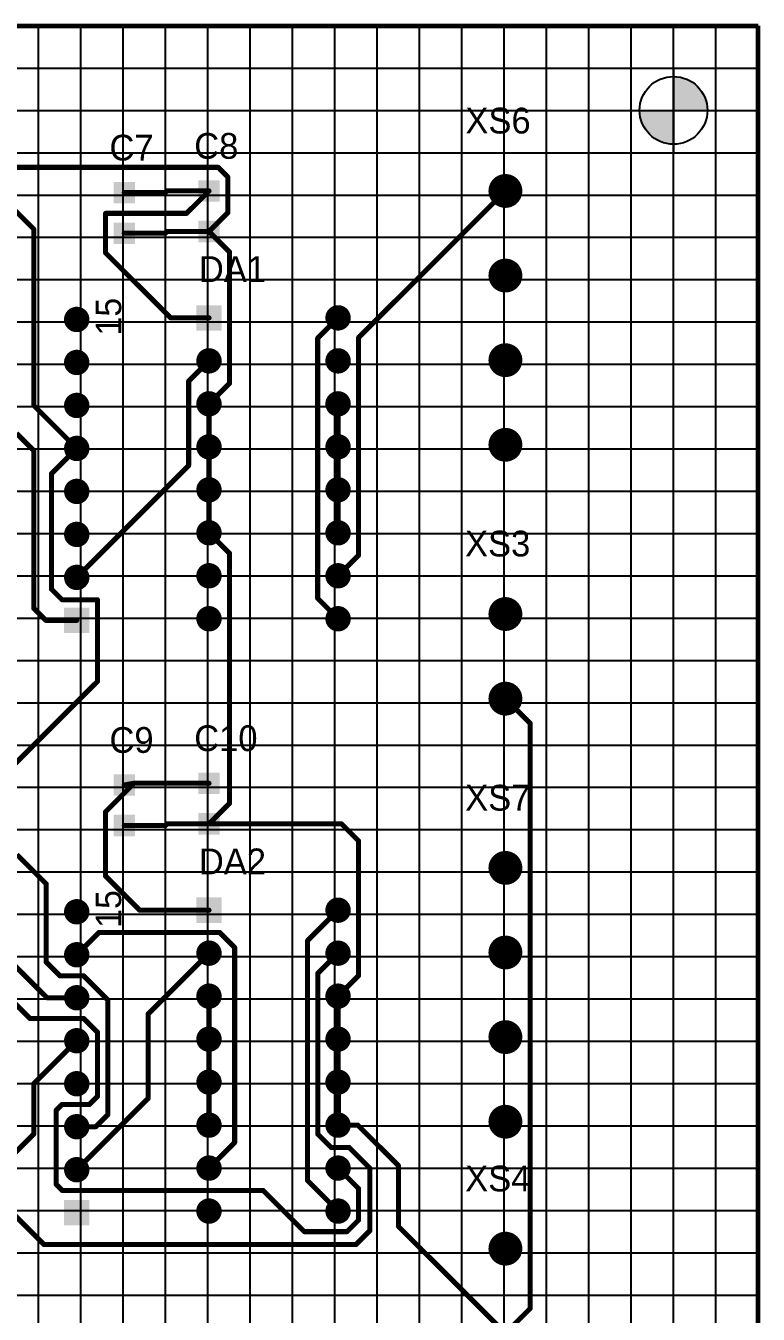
# Model space of a CAD drawing. Header units: millimetres. Extents: x -576 to 507, y -350 to 602.
# Drawn here: x 220.5 to 263.7, y 264.3 to 340.4 of the extents above; entities that cross this region are included whole.
import ezdxf

# ---------------------------------------------------------------- set-up
doc = ezdxf.new("R2010")
doc.units = ezdxf.units.MM

msp = doc.modelspace()

# ---------------------------------------------------------------- hatches: boundary and pattern name
h = msp.add_hatch(color=256)
h.dxf.hatch_style = 1
h.paths.add_polyline_path([(258.744, 337.419), (258.744, 335.419), (260.744, 335.419, 0.414214)])
h.paths.add_polyline_path([(258.744, 335.419), (256.744, 335.419, 0.414214), (258.744, 333.419)])
h.paths.add_polyline_path([(148.744, 337.419), (148.744, 335.419), (150.744, 335.419, 0.414214)])
h.paths.add_polyline_path([(148.744, 335.419), (146.744, 335.419, 0.414214), (148.744, 333.419)])
h.paths.add_polyline_path([(148.744, 227.419), (148.744, 225.419), (150.744, 225.419, 0.414214)])
h.paths.add_polyline_path([(148.744, 225.419), (146.744, 225.419, 0.414214), (148.744, 223.419)])
h.paths.add_polyline_path([(258.744, 227.419), (258.744, 225.419), (260.744, 225.419, 0.414214)])
h.paths.add_polyline_path([(258.744, 225.419), (256.744, 225.419, 0.414214), (258.744, 223.419)])

# ---------------------------------------------------------------- linework, layer by layer
at = {"lineweight": 60}
for p in [(143.744, 340.419), (263.744, 220.419)]:
    msp.add_line(p, (263.744, 340.419), dxfattribs=at)
for p, q in [((221.244, 220.419), (221.244, 340.419)), ((221.244, 220.419), (221.244, 340.419)), ((221.244, 220.419), (221.244, 340.419)), ((221.244, 220.419), (221.244, 340.419)), ((223.744, 220.419), (223.744, 340.419)), ((226.244, 220.419), (226.244, 340.419)), ((226.244, 220.419), (226.244, 340.419)), ((226.244, 220.419), (226.244, 340.419)), ((226.244, 220.419), (226.244, 340.419)), ((228.744, 220.419), (228.744, 340.419)), ((228.744, 220.419), (228.744, 340.419)), ((231.244, 220.419), (231.244, 340.419)), ((231.244, 220.419), (231.244, 340.419)), ((231.244, 220.419), (231.244, 340.419)), ((231.244, 220.419), (231.244, 340.419)), ((231.244, 220.419), (231.244, 340.419)), ((231.244, 220.419), (231.244, 340.419)), ((231.244, 220.419), (231.244, 340.419)), ((231.244, 220.419), (231.244, 340.419)), ((233.744, 220.419), (233.744, 340.419)), ((236.244, 220.419), (236.244, 340.419)), ((236.244, 220.419), (236.244, 340.419)), ((236.244, 220.419), (236.244, 340.419)), ((236.244, 220.419), (236.244, 340.419)), ((238.744, 220.419), (238.744, 340.419)), ((241.244, 220.419), (241.244, 340.419)), ((241.244, 220.419), (241.244, 340.419)), ((241.244, 220.419), (241.244, 340.419)), ((241.244, 220.419), (241.244, 340.419)), ((243.744, 220.419), (243.744, 340.419)), ((246.244, 220.419), (246.244, 340.419)), ((246.244, 220.419), (246.244, 340.419)), ((246.244, 220.419), (246.244, 340.419)), ((246.244, 220.419), (246.244, 340.419)), ((248.744, 220.419), (248.744, 340.419)), ((251.244, 220.419), (251.244, 340.419)), ((251.244, 220.419), (251.244, 340.419)), ((251.244, 220.419), (251.244, 340.419)), ((251.244, 220.419), (251.244, 340.419)), ((253.744, 220.419), (253.744, 340.419)), ((253.744, 220.419), (253.744, 340.419)), ((256.244, 220.419), (256.244, 340.419)), ((256.244, 220.419), (256.244, 340.419)), ((256.244, 220.419), (256.244, 340.419)), ((256.244, 220.419), (256.244, 340.419)), ((256.244, 220.419), (256.244, 340.419)), ((256.244, 220.419), (256.244, 340.419)), ((256.244, 220.419), (256.244, 340.419)), ((256.244, 220.419), (256.244, 340.419)), ((258.744, 220.419), (258.744, 340.419)), ((261.244, 220.419), (261.244, 340.419)), ((261.244, 220.419), (261.244, 340.419)), ((261.244, 220.419), (261.244, 340.419)), ((261.244, 220.419), (261.244, 340.419)), ((143.744, 337.919), (263.744, 337.919)), ((258.744, 337.919), (258.744, 332.919)), ((258.744, 337.919), (258.744, 332.919)), ((143.744, 335.419), (263.744, 335.419)), ((148.744, 335.419), (263.744, 335.419)), ((256.244, 335.419), (261.244, 335.419)), ((256.244, 335.419), (261.244, 335.419)), ((143.744, 332.919), (263.744, 332.919)), ((143.744, 330.419), (263.744, 330.419)), ((143.744, 327.919), (263.744, 327.919)), ((143.744, 325.419), (263.744, 325.419)), ((143.744, 322.919), (263.744, 322.919)), ((143.744, 320.419), (263.744, 320.419)), ((148.744, 320.419), (263.744, 320.419)), ((143.744, 317.919), (263.744, 317.919)), ((143.744, 315.419), (263.744, 315.419)), ((143.744, 312.919), (263.744, 312.919)), ((143.744, 310.419), (263.744, 310.419)), ((143.744, 307.919), (263.744, 307.919)), ((143.744, 305.419), (263.744, 305.419)), ((148.744, 305.419), (263.744, 305.419)), ((143.744, 302.919), (263.744, 302.919)), ((143.744, 300.419), (263.744, 300.419)), ((143.744, 297.919), (263.744, 297.919)), ((143.744, 295.419), (263.744, 295.419)), ((143.744, 292.919), (263.744, 292.919)), ((143.744, 290.419), (263.744, 290.419)), ((148.744, 290.419), (263.744, 290.419)), ((143.744, 287.919), (263.744, 287.919)), ((143.744, 285.419), (263.744, 285.419)), ((143.744, 282.919), (263.744, 282.919)), ((143.744, 280.419), (263.744, 280.419)), ((143.744, 277.919), (263.744, 277.919)), ((143.744, 275.419), (263.744, 275.419)), ((148.744, 275.419), (263.744, 275.419)), ((143.744, 272.919), (263.744, 272.919)), ((143.744, 270.419), (263.744, 270.419)), ((143.744, 267.919), (263.744, 267.919)), ((143.744, 265.419), (263.744, 265.419))]:
    msp.add_line(p, q)
at = {"const_width": 0.3}
for points in [[(217.714, 332.054), (231.857, 332.054)], [(231.857, 332.054), (232.428, 331.482)], [(232.428, 329.368), (232.428, 331.482)], [(218.719, 330.659), (220.973, 328.406)], [(226.319, 330.559), (228.745, 330.559)], [(228.745, 330.559), (228.845, 330.659)], [(228.845, 330.659), (231.319, 330.659)], [(229.996, 329.336), (231.319, 330.659)], [(240.15, 321.99), (248.819, 330.659)], [(225.215, 329.336), (229.996, 329.336)], [(225.215, 326.999), (225.215, 329.336)], [(231.319, 328.259), (232.428, 329.368)], [(220.973, 317.984), (220.973, 328.406)], [(226.319, 328.159), (228.745, 328.159)], [(228.745, 328.159), (228.845, 328.259)], [(228.845, 328.259), (231.319, 328.259)], [(231.319, 328.259), (232.53, 327.049)], [(225.215, 326.999), (229.055, 323.159)], [(232.53, 319.29), (232.53, 327.049)], [(229.055, 323.159), (231.319, 323.159)], [(237.737, 321.957), (238.939, 323.159)], [(237.737, 306.582), (237.737, 321.957)], [(240.15, 309.13), (240.15, 321.99)], [(230.117, 319.417), (231.319, 320.619)], [(230.117, 314.431), (230.117, 319.417)], [(231.319, 318.079), (232.53, 319.29)], [(220.973, 317.984), (223.511, 315.445)], [(231.319, 315.539), (231.319, 318.079)], [(238.939, 315.539), (238.939, 318.079)], [(219.957, 316.331), (220.973, 315.315)], [(220.973, 306.004), (220.973, 315.315)], [(222.014, 313.948), (223.511, 315.445)], [(231.319, 312.999), (231.319, 315.539)], [(238.939, 312.999), (238.939, 315.539)], [(223.511, 307.825), (230.117, 314.431)], [(222.014, 307.137), (222.014, 313.948)], [(231.319, 310.459), (231.319, 312.999)], [(238.939, 310.459), (238.939, 312.999)], [(231.319, 310.459), (232.53, 309.249)], [(232.53, 294.47), (232.53, 309.249)], [(238.939, 307.919), (240.15, 309.13)], [(222.014, 307.137), (222.649, 306.502)], [(220.973, 306.004), (221.692, 305.285)], [(222.649, 306.502), (224.732, 306.502)], [(224.732, 301.672), (224.732, 306.502)], [(237.737, 306.582), (238.939, 305.379)], [(221.692, 305.285), (223.511, 305.285)], [(218.719, 295.659), (224.732, 301.672)], [(248.819, 300.659), (250.285, 299.194)], [(250.285, 264.625), (250.285, 299.194)], [(225.215, 293.979), (226.895, 295.659)], [(226.319, 295.559), (226.895, 295.659)], [(226.895, 295.659), (231.319, 295.659)], [(225.215, 290.169), (225.215, 293.979)], [(231.319, 293.259), (232.53, 294.47)], [(226.319, 293.159), (228.745, 293.159)], [(228.745, 293.159), (228.845, 293.259)], [(228.845, 293.259), (231.319, 293.259)], [(231.319, 293.259), (239.143, 293.259)], [(239.143, 293.259), (240.15, 292.252)], [(240.15, 284.29), (240.15, 292.252)], [(219.982, 291.439), (221.71, 289.712)], [(225.215, 290.169), (227.225, 288.159)], [(221.71, 285.089), (221.71, 289.712)], [(227.225, 288.159), (231.319, 288.159)], [(237.139, 286.359), (238.939, 288.159)], [(223.511, 285.525), (224.828, 286.842)], [(224.828, 286.842), (231.946, 286.842)], [(231.946, 286.842), (232.835, 285.953)], [(237.139, 272.179), (237.139, 286.359)], [(227.729, 282.029), (231.319, 285.619)], [(232.835, 274.435), (232.835, 285.953)], [(237.739, 284.419), (238.939, 285.619)], [(219.652, 285.089), (221.756, 282.985)], [(221.71, 285.089), (222.522, 284.277)], [(222.522, 284.277), (223.919, 284.277)], [(223.919, 284.277), (225.342, 282.854)], [(237.739, 274.927), (237.739, 284.419)], [(238.939, 283.079), (240.15, 284.29)], [(231.319, 280.539), (231.319, 283.079)], [(238.939, 280.539), (238.939, 283.079)], [(219.525, 282.981), (220.744, 281.762)], [(221.756, 282.985), (223.511, 282.985)], [(225.342, 276.072), (225.342, 282.854)], [(220.744, 281.762), (223.919, 281.762)], [(223.919, 281.762), (224.732, 280.949)], [(227.729, 277.043), (227.729, 282.029)], [(224.732, 277.152), (224.732, 280.949)], [(220.973, 277.907), (223.511, 280.445)], [(231.319, 277.999), (231.319, 280.539)], [(238.939, 277.999), (238.939, 280.539)], [(220.973, 274.929), (220.973, 277.907)], [(231.319, 275.459), (231.319, 277.999)], [(238.939, 277.999), (238.955, 277.984)], [(238.955, 275.475), (238.955, 277.984)], [(223.511, 272.825), (227.729, 277.043)], [(224.262, 276.682), (224.732, 277.152)], [(222.294, 276.326), (222.649, 276.682)], [(222.294, 271.958), (222.294, 276.326)], [(222.649, 276.682), (224.262, 276.682)], [(224.635, 275.365), (225.342, 276.072)], [(238.939, 275.459), (238.955, 275.475)], [(238.939, 275.459), (240.107, 275.459)], [(240.107, 275.459), (242.508, 273.058)], [(218.916, 272.872), (220.973, 274.929)], [(223.511, 275.365), (224.635, 275.365)], [(237.739, 274.927), (238.524, 274.142)], [(231.319, 272.919), (232.835, 274.435)], [(238.524, 274.142), (239.591, 274.142)], [(239.591, 274.142), (240.81, 272.923)], [(238.939, 272.919), (240.15, 271.709)], [(240.81, 269.214), (240.81, 272.923)], [(242.508, 269.471), (242.508, 273.058)], [(222.294, 271.958), (222.649, 271.602)], [(237.139, 272.179), (238.939, 270.379)], [(240.15, 269.849), (240.15, 271.709)], [(218.431, 271.555), (221.585, 268.402)], [(222.649, 271.602), (234.511, 271.602)], [(234.511, 271.602), (236.95, 269.164)], [(239.464, 269.164), (240.15, 269.849)], [(242.508, 269.471), (248.819, 263.159)], [(236.95, 269.164), (239.464, 269.164)], [(239.998, 268.402), (240.81, 269.214)], [(221.585, 268.402), (239.998, 268.402)], [(248.819, 263.159), (250.285, 264.625)]]:
    msp.add_lwpolyline(points, dxfattribs=at)
for points, const_width in [([(231.782, 332.054, 1), (231.932, 332.054, 1)], 0.15), ([(231.782, 332.054, 1), (231.932, 332.054, 1)], 0.15), ([(232.353, 331.482, 1), (232.503, 331.482, 1)], 0.15), ([(232.353, 331.482, 1), (232.503, 331.482, 1)], 0.15), ([(248.319, 330.659, 1), (249.319, 330.659, 1)], 1), ([(226.244, 330.559, 1), (226.394, 330.559, 1)], 0.15), ([(228.67, 330.559, 1), (228.82, 330.559, 1)], 0.15), ([(228.67, 330.559, 1), (228.82, 330.559, 1)], 0.15), ([(228.77, 330.659, 1), (228.92, 330.659, 1)], 0.15), ([(228.77, 330.659, 1), (228.92, 330.659, 1)], 0.15), ([(231.244, 330.659, 1), (231.394, 330.659, 1)], 0.15), ([(231.244, 330.659, 1), (231.394, 330.659, 1)], 0.15), ([(248.744, 330.659, 1), (248.894, 330.659, 1)], 0.15), ([(225.14, 329.336, 1), (225.29, 329.336, 1)], 0.15), ([(225.14, 329.336, 1), (225.29, 329.336, 1)], 0.15), ([(229.921, 329.336, 1), (230.071, 329.336, 1)], 0.15), ([(229.921, 329.336, 1), (230.071, 329.336, 1)], 0.15), ([(232.353, 329.368, 1), (232.503, 329.368, 1)], 0.15), ([(232.353, 329.368, 1), (232.503, 329.368, 1)], 0.15), ([(220.898, 328.406, 1), (221.048, 328.406, 1)], 0.15), ([(220.898, 328.406, 1), (221.048, 328.406, 1)], 0.15), ([(226.244, 328.159, 1), (226.394, 328.159, 1)], 0.15), ([(228.67, 328.159, 1), (228.82, 328.159, 1)], 0.15), ([(228.67, 328.159, 1), (228.82, 328.159, 1)], 0.15), ([(228.77, 328.259, 1), (228.92, 328.259, 1)], 0.15), ([(228.77, 328.259, 1), (228.92, 328.259, 1)], 0.15), ([(231.244, 328.259, 1), (231.394, 328.259, 1)], 0.15), ([(231.244, 328.259, 1), (231.394, 328.259, 1)], 0.15), ([(231.244, 328.259, 1), (231.394, 328.259, 1)], 0.15), ([(225.14, 326.999, 1), (225.29, 326.999, 1)], 0.15), ([(225.14, 326.999, 1), (225.29, 326.999, 1)], 0.15), ([(232.455, 327.049, 1), (232.605, 327.049, 1)], 0.15), ([(232.455, 327.049, 1), (232.605, 327.049, 1)], 0.15), ([(248.319, 325.659, 1), (249.319, 325.659, 1)], 1), ([(223.136, 323.065, 1), (223.886, 323.065, 1)], 0.75), ([(238.564, 323.159, 1), (239.314, 323.159, 1)], 0.75), ([(228.98, 323.159, 1), (229.13, 323.159, 1)], 0.15), ([(228.98, 323.159, 1), (229.13, 323.159, 1)], 0.15), ([(231.244, 323.159, 1), (231.394, 323.159, 1)], 0.15), ([(238.864, 323.159, 1), (239.014, 323.159, 1)], 0.15), ([(237.662, 321.957, 1), (237.812, 321.957, 1)], 0.15), ([(237.662, 321.957, 1), (237.812, 321.957, 1)], 0.15), ([(240.075, 321.99, 1), (240.225, 321.99, 1)], 0.15), ([(240.075, 321.99, 1), (240.225, 321.99, 1)], 0.15), ([(230.944, 320.619, 1), (231.694, 320.619, 1)], 0.75), ([(238.564, 320.619, 1), (239.314, 320.619, 1)], 0.75), ([(248.319, 320.659, 1), (249.319, 320.659, 1)], 1), ([(223.136, 320.525, 1), (223.886, 320.525, 1)], 0.75), ([(231.244, 320.619, 1), (231.394, 320.619, 1)], 0.15), ([(230.042, 319.417, 1), (230.192, 319.417, 1)], 0.15), ([(230.042, 319.417, 1), (230.192, 319.417, 1)], 0.15), ([(232.455, 319.29, 1), (232.605, 319.29, 1)], 0.15), ([(232.455, 319.29, 1), (232.605, 319.29, 1)], 0.15), ([(223.136, 317.985, 1), (223.886, 317.985, 1)], 0.75), ([(230.944, 318.079, 1), (231.694, 318.079, 1)], 0.75), ([(238.564, 318.079, 1), (239.314, 318.079, 1)], 0.75), ([(220.898, 317.984, 1), (221.048, 317.984, 1)], 0.15), ([(220.898, 317.984, 1), (221.048, 317.984, 1)], 0.15), ([(231.244, 318.079, 1), (231.394, 318.079, 1)], 0.15), ([(231.244, 318.079, 1), (231.394, 318.079, 1)], 0.15), ([(238.864, 318.079, 1), (239.014, 318.079, 1)], 0.15), ([(223.136, 315.445, 1), (223.886, 315.445, 1)], 0.75), ([(230.944, 315.539, 1), (231.694, 315.539, 1)], 0.75), ([(238.564, 315.539, 1), (239.314, 315.539, 1)], 0.75), ([(248.319, 315.659, 1), (249.319, 315.659, 1)], 1), ([(220.898, 315.315, 1), (221.048, 315.315, 1)], 0.15), ([(220.898, 315.315, 1), (221.048, 315.315, 1)], 0.15), ([(223.436, 315.445, 1), (223.586, 315.445, 1)], 0.15), ([(223.436, 315.445, 1), (223.586, 315.445, 1)], 0.15), ([(231.244, 315.539, 1), (231.394, 315.539, 1)], 0.15), ([(231.244, 315.539, 1), (231.394, 315.539, 1)], 0.15), ([(238.864, 315.539, 1), (239.014, 315.539, 1)], 0.15), ([(238.864, 315.539, 1), (239.014, 315.539, 1)], 0.15), ([(230.042, 314.431, 1), (230.192, 314.431, 1)], 0.15), ([(230.042, 314.431, 1), (230.192, 314.431, 1)], 0.15), ([(221.939, 313.948, 1), (222.089, 313.948, 1)], 0.15), ([(221.939, 313.948, 1), (222.089, 313.948, 1)], 0.15), ([(230.944, 312.999, 1), (231.694, 312.999, 1)], 0.75), ([(238.564, 312.999, 1), (239.314, 312.999, 1)], 0.75), ([(223.136, 312.905, 1), (223.886, 312.905, 1)], 0.75), ([(231.244, 312.999, 1), (231.394, 312.999, 1)], 0.15), ([(231.244, 312.999, 1), (231.394, 312.999, 1)], 0.15), ([(238.864, 312.999, 1), (239.014, 312.999, 1)], 0.15), ([(238.864, 312.999, 1), (239.014, 312.999, 1)], 0.15), ([(223.136, 310.365, 1), (223.886, 310.365, 1)], 0.75), ([(230.944, 310.459, 1), (231.694, 310.459, 1)], 0.75), ([(238.564, 310.459, 1), (239.314, 310.459, 1)], 0.75), ([(231.244, 310.459, 1), (231.394, 310.459, 1)], 0.15), ([(231.244, 310.459, 1), (231.394, 310.459, 1)], 0.15), ([(238.864, 310.459, 1), (239.014, 310.459, 1)], 0.15), ([(232.455, 309.249, 1), (232.605, 309.249, 1)], 0.15), ([(232.455, 309.249, 1), (232.605, 309.249, 1)], 0.15), ([(240.075, 309.13, 1), (240.225, 309.13, 1)], 0.15), ([(240.075, 309.13, 1), (240.225, 309.13, 1)], 0.15), ([(223.136, 307.825, 1), (223.886, 307.825, 1)], 0.75), ([(230.944, 307.919, 1), (231.694, 307.919, 1)], 0.75), ([(238.564, 307.919, 1), (239.314, 307.919, 1)], 0.75), ([(223.436, 307.825, 1), (223.586, 307.825, 1)], 0.15), ([(238.864, 307.919, 1), (239.014, 307.919, 1)], 0.15), ([(221.939, 307.137, 1), (222.089, 307.137, 1)], 0.15), ([(221.939, 307.137, 1), (222.089, 307.137, 1)], 0.15), ([(220.898, 306.004, 1), (221.048, 306.004, 1)], 0.15), ([(220.898, 306.004, 1), (221.048, 306.004, 1)], 0.15), ([(222.574, 306.502, 1), (222.724, 306.502, 1)], 0.15), ([(222.574, 306.502, 1), (222.724, 306.502, 1)], 0.15), ([(224.657, 306.502, 1), (224.807, 306.502, 1)], 0.15), ([(224.657, 306.502, 1), (224.807, 306.502, 1)], 0.15), ([(230.944, 305.379, 1), (231.694, 305.379, 1)], 0.75), ([(237.662, 306.582, 1), (237.812, 306.582, 1)], 0.15), ([(237.662, 306.582, 1), (237.812, 306.582, 1)], 0.15), ([(238.564, 305.379, 1), (239.314, 305.379, 1)], 0.75), ([(248.319, 305.659, 1), (249.319, 305.659, 1)], 1), ([(221.617, 305.285, 1), (221.767, 305.285, 1)], 0.15), ([(221.617, 305.285, 1), (221.767, 305.285, 1)], 0.15), ([(223.436, 305.285, 1), (223.586, 305.285, 1)], 0.15), ([(238.864, 305.379, 1), (239.014, 305.379, 1)], 0.15), ([(224.657, 301.672, 1), (224.807, 301.672, 1)], 0.15), ([(224.657, 301.672, 1), (224.807, 301.672, 1)], 0.15), ([(248.319, 300.659, 1), (249.319, 300.659, 1)], 1), ([(248.744, 300.659, 1), (248.894, 300.659, 1)], 0.15), ([(250.21, 299.194, 1), (250.36, 299.194, 1)], 0.15), ([(250.21, 299.194, 1), (250.36, 299.194, 1)], 0.15), ([(226.244, 295.559, 1), (226.394, 295.559, 1)], 0.15), ([(226.82, 295.659, 1), (226.97, 295.659, 1)], 0.15), ([(226.82, 295.659, 1), (226.97, 295.659, 1)], 0.15), ([(226.82, 295.659, 1), (226.97, 295.659, 1)], 0.15), ([(231.244, 295.659, 1), (231.394, 295.659, 1)], 0.15), ([(225.14, 293.979, 1), (225.29, 293.979, 1)], 0.15), ([(225.14, 293.979, 1), (225.29, 293.979, 1)], 0.15), ([(232.455, 294.47, 1), (232.605, 294.47, 1)], 0.15), ([(232.455, 294.47, 1), (232.605, 294.47, 1)], 0.15), ([(226.244, 293.159, 1), (226.394, 293.159, 1)], 0.15), ([(228.67, 293.159, 1), (228.82, 293.159, 1)], 0.15), ([(228.67, 293.159, 1), (228.82, 293.159, 1)], 0.15), ([(228.77, 293.259, 1), (228.92, 293.259, 1)], 0.15), ([(228.77, 293.259, 1), (228.92, 293.259, 1)], 0.15), ([(231.244, 293.259, 1), (231.394, 293.259, 1)], 0.15), ([(231.244, 293.259, 1), (231.394, 293.259, 1)], 0.15), ([(231.244, 293.259, 1), (231.394, 293.259, 1)], 0.15), ([(239.068, 293.259, 1), (239.218, 293.259, 1)], 0.15), ([(239.068, 293.259, 1), (239.218, 293.259, 1)], 0.15), ([(240.075, 292.252, 1), (240.225, 292.252, 1)], 0.15), ([(240.075, 292.252, 1), (240.225, 292.252, 1)], 0.15), ([(248.319, 290.659, 1), (249.319, 290.659, 1)], 1), ([(225.14, 290.169, 1), (225.29, 290.169, 1)], 0.15), ([(225.14, 290.169, 1), (225.29, 290.169, 1)], 0.15), ([(221.635, 289.712, 1), (221.785, 289.712, 1)], 0.15), ([(221.635, 289.712, 1), (221.785, 289.712, 1)], 0.15), ([(223.136, 288.065, 1), (223.886, 288.065, 1)], 0.75), ([(238.564, 288.159, 1), (239.314, 288.159, 1)], 0.75), ([(227.15, 288.159, 1), (227.3, 288.159, 1)], 0.15), ([(227.15, 288.159, 1), (227.3, 288.159, 1)], 0.15), ([(231.244, 288.159, 1), (231.394, 288.159, 1)], 0.15), ([(238.864, 288.159, 1), (239.014, 288.159, 1)], 0.15), ([(223.136, 285.525, 1), (223.886, 285.525, 1)], 0.75), ([(224.753, 286.842, 1), (224.903, 286.842, 1)], 0.15), ([(224.753, 286.842, 1), (224.903, 286.842, 1)], 0.15), ([(230.944, 285.619, 1), (231.694, 285.619, 1)], 0.75), ([(231.871, 286.842, 1), (232.021, 286.842, 1)], 0.15), ([(231.871, 286.842, 1), (232.021, 286.842, 1)], 0.15), ([(237.064, 286.359, 1), (237.214, 286.359, 1)], 0.15), ([(237.064, 286.359, 1), (237.214, 286.359, 1)], 0.15), ([(238.564, 285.619, 1), (239.314, 285.619, 1)], 0.75), ([(248.319, 285.659, 1), (249.319, 285.659, 1)], 1), ([(223.436, 285.525, 1), (223.586, 285.525, 1)], 0.15), ([(231.244, 285.619, 1), (231.394, 285.619, 1)], 0.15), ([(232.76, 285.953, 1), (232.91, 285.953, 1)], 0.15), ([(232.76, 285.953, 1), (232.91, 285.953, 1)], 0.15), ([(238.864, 285.619, 1), (239.014, 285.619, 1)], 0.15), ([(221.635, 285.089, 1), (221.785, 285.089, 1)], 0.15), ([(221.635, 285.089, 1), (221.785, 285.089, 1)], 0.15), ([(222.447, 284.277, 1), (222.597, 284.277, 1)], 0.15), ([(222.447, 284.277, 1), (222.597, 284.277, 1)], 0.15), ([(223.844, 284.277, 1), (223.994, 284.277, 1)], 0.15), ([(223.844, 284.277, 1), (223.994, 284.277, 1)], 0.15), ([(237.664, 284.419, 1), (237.814, 284.419, 1)], 0.15), ([(237.664, 284.419, 1), (237.814, 284.419, 1)], 0.15), ([(240.075, 284.29, 1), (240.225, 284.29, 1)], 0.15), ([(240.075, 284.29, 1), (240.225, 284.29, 1)], 0.15), ([(223.136, 282.985, 1), (223.886, 282.985, 1)], 0.75), ([(230.944, 283.079, 1), (231.694, 283.079, 1)], 0.75), ([(231.244, 283.079, 1), (231.394, 283.079, 1)], 0.15), ([(238.564, 283.079, 1), (239.314, 283.079, 1)], 0.75), ([(238.864, 283.079, 1), (239.014, 283.079, 1)], 0.15), ([(238.864, 283.079, 1), (239.014, 283.079, 1)], 0.15), ([(221.681, 282.985, 1), (221.831, 282.985, 1)], 0.15), ([(221.681, 282.985, 1), (221.831, 282.985, 1)], 0.15), ([(223.436, 282.985, 1), (223.586, 282.985, 1)], 0.15), ([(225.267, 282.854, 1), (225.417, 282.854, 1)], 0.15), ([(225.267, 282.854, 1), (225.417, 282.854, 1)], 0.15), ([(220.669, 281.762, 1), (220.819, 281.762, 1)], 0.15), ([(220.669, 281.762, 1), (220.819, 281.762, 1)], 0.15), ([(223.844, 281.762, 1), (223.994, 281.762, 1)], 0.15), ([(223.844, 281.762, 1), (223.994, 281.762, 1)], 0.15), ([(227.654, 282.029, 1), (227.804, 282.029, 1)], 0.15), ([(227.654, 282.029, 1), (227.804, 282.029, 1)], 0.15), ([(223.136, 280.445, 1), (223.886, 280.445, 1)], 0.75), ([(224.657, 280.949, 1), (224.807, 280.949, 1)], 0.15), ([(224.657, 280.949, 1), (224.807, 280.949, 1)], 0.15), ([(230.944, 280.539, 1), (231.694, 280.539, 1)], 0.75), ([(238.564, 280.539, 1), (239.314, 280.539, 1)], 0.75), ([(248.319, 280.659, 1), (249.319, 280.659, 1)], 1), ([(223.436, 280.445, 1), (223.586, 280.445, 1)], 0.15), ([(231.244, 280.539, 1), (231.394, 280.539, 1)], 0.15), ([(231.244, 280.539, 1), (231.394, 280.539, 1)], 0.15), ([(238.864, 280.539, 1), (239.014, 280.539, 1)], 0.15), ([(238.864, 280.539, 1), (239.014, 280.539, 1)], 0.15), ([(223.136, 277.905, 1), (223.886, 277.905, 1)], 0.75), ([(230.944, 277.999, 1), (231.694, 277.999, 1)], 0.75), ([(238.564, 277.999, 1), (239.314, 277.999, 1)], 0.75), ([(220.898, 277.907, 1), (221.048, 277.907, 1)], 0.15), ([(220.898, 277.907, 1), (221.048, 277.907, 1)], 0.15), ([(231.244, 277.999, 1), (231.394, 277.999, 1)], 0.15), ([(231.244, 277.999, 1), (231.394, 277.999, 1)], 0.15), ([(238.864, 277.999, 1), (239.014, 277.999, 1)], 0.15), ([(238.864, 277.999, 1), (239.014, 277.999, 1)], 0.15), ([(238.88, 277.984, 1), (239.03, 277.984, 1)], 0.15), ([(238.88, 277.984, 1), (239.03, 277.984, 1)], 0.15), ([(224.657, 277.152, 1), (224.807, 277.152, 1)], 0.15), ([(224.657, 277.152, 1), (224.807, 277.152, 1)], 0.15), ([(227.654, 277.043, 1), (227.804, 277.043, 1)], 0.15), ([(227.654, 277.043, 1), (227.804, 277.043, 1)], 0.15), ([(222.219, 276.326, 1), (222.369, 276.326, 1)], 0.15), ([(222.219, 276.326, 1), (222.369, 276.326, 1)], 0.15), ([(222.574, 276.682, 1), (222.724, 276.682, 1)], 0.15), ([(222.574, 276.682, 1), (222.724, 276.682, 1)], 0.15), ([(224.187, 276.682, 1), (224.337, 276.682, 1)], 0.15), ([(224.187, 276.682, 1), (224.337, 276.682, 1)], 0.15), ([(248.319, 275.659, 1), (249.319, 275.659, 1)], 1), ([(223.136, 275.365, 1), (223.886, 275.365, 1)], 0.75), ([(225.267, 276.072, 1), (225.417, 276.072, 1)], 0.15), ([(225.267, 276.072, 1), (225.417, 276.072, 1)], 0.15), ([(230.944, 275.459, 1), (231.694, 275.459, 1)], 0.75), ([(231.244, 275.459, 1), (231.394, 275.459, 1)], 0.15), ([(238.564, 275.459, 1), (239.314, 275.459, 1)], 0.75), ([(238.864, 275.459, 1), (239.014, 275.459, 1)], 0.15), ([(238.864, 275.459, 1), (239.014, 275.459, 1)], 0.15), ([(238.88, 275.475, 1), (239.03, 275.475, 1)], 0.15), ([(238.88, 275.475, 1), (239.03, 275.475, 1)], 0.15), ([(240.032, 275.459, 1), (240.182, 275.459, 1)], 0.15), ([(240.032, 275.459, 1), (240.182, 275.459, 1)], 0.15), ([(220.898, 274.929, 1), (221.048, 274.929, 1)], 0.15), ([(220.898, 274.929, 1), (221.048, 274.929, 1)], 0.15), ([(223.436, 275.365, 1), (223.586, 275.365, 1)], 0.15), ([(224.56, 275.365, 1), (224.71, 275.365, 1)], 0.15), ([(224.56, 275.365, 1), (224.71, 275.365, 1)], 0.15), ([(237.664, 274.927, 1), (237.814, 274.927, 1)], 0.15), ([(237.664, 274.927, 1), (237.814, 274.927, 1)], 0.15), ([(232.76, 274.435, 1), (232.91, 274.435, 1)], 0.15), ([(232.76, 274.435, 1), (232.91, 274.435, 1)], 0.15), ([(238.449, 274.142, 1), (238.599, 274.142, 1)], 0.15), ([(238.449, 274.142, 1), (238.599, 274.142, 1)], 0.15), ([(239.516, 274.142, 1), (239.666, 274.142, 1)], 0.15), ([(239.516, 274.142, 1), (239.666, 274.142, 1)], 0.15), ([(223.136, 272.825, 1), (223.886, 272.825, 1)], 0.75), ([(230.944, 272.919, 1), (231.694, 272.919, 1)], 0.75), ([(238.564, 272.919, 1), (239.314, 272.919, 1)], 0.75), ([(223.436, 272.825, 1), (223.586, 272.825, 1)], 0.15), ([(231.244, 272.919, 1), (231.394, 272.919, 1)], 0.15), ([(238.864, 272.919, 1), (239.014, 272.919, 1)], 0.15), ([(240.735, 272.923, 1), (240.885, 272.923, 1)], 0.15), ([(240.735, 272.923, 1), (240.885, 272.923, 1)], 0.15), ([(242.433, 273.058, 1), (242.583, 273.058, 1)], 0.15), ([(242.433, 273.058, 1), (242.583, 273.058, 1)], 0.15), ([(222.219, 271.958, 1), (222.369, 271.958, 1)], 0.15), ([(222.219, 271.958, 1), (222.369, 271.958, 1)], 0.15), ([(237.064, 272.179, 1), (237.214, 272.179, 1)], 0.15), ([(237.064, 272.179, 1), (237.214, 272.179, 1)], 0.15), ([(240.075, 271.709, 1), (240.225, 271.709, 1)], 0.15), ([(240.075, 271.709, 1), (240.225, 271.709, 1)], 0.15), ([(222.574, 271.602, 1), (222.724, 271.602, 1)], 0.15), ([(222.574, 271.602, 1), (222.724, 271.602, 1)], 0.15), ([(230.944, 270.379, 1), (231.694, 270.379, 1)], 0.75), ([(234.436, 271.602, 1), (234.586, 271.602, 1)], 0.15), ([(234.436, 271.602, 1), (234.586, 271.602, 1)], 0.15), ([(238.564, 270.379, 1), (239.314, 270.379, 1)], 0.75), ([(238.864, 270.379, 1), (239.014, 270.379, 1)], 0.15), ([(240.075, 269.849, 1), (240.225, 269.849, 1)], 0.15), ([(240.075, 269.849, 1), (240.225, 269.849, 1)], 0.15), ([(242.433, 269.471, 1), (242.583, 269.471, 1)], 0.15), ([(242.433, 269.471, 1), (242.583, 269.471, 1)], 0.15), ([(236.875, 269.164, 1), (237.025, 269.164, 1)], 0.15), ([(236.875, 269.164, 1), (237.025, 269.164, 1)], 0.15), ([(239.389, 269.164, 1), (239.539, 269.164, 1)], 0.15), ([(239.389, 269.164, 1), (239.539, 269.164, 1)], 0.15), ([(240.735, 269.214, 1), (240.885, 269.214, 1)], 0.15), ([(240.735, 269.214, 1), (240.885, 269.214, 1)], 0.15), ([(248.319, 268.159, 1), (249.319, 268.159, 1)], 1), ([(221.51, 268.402, 1), (221.66, 268.402, 1)], 0.15), ([(221.51, 268.402, 1), (221.66, 268.402, 1)], 0.15), ([(239.923, 268.402, 1), (240.073, 268.402, 1)], 0.15), ([(239.923, 268.402, 1), (240.073, 268.402, 1)], 0.15), ([(250.21, 264.625, 1), (250.36, 264.625, 1)], 0.15), ([(250.21, 264.625, 1), (250.36, 264.625, 1)], 0.15)]:
    msp.add_lwpolyline(points, format="xyb", close=True, dxfattribs=dict(const_width=const_width))
msp.add_circle((258.744, 335.419), 2)
for points in [[(226.954, 329.924), (226.954, 331.194), (225.684, 329.924), (225.684, 331.194)], [(230.684, 331.294), (230.684, 330.024), (231.954, 331.294), (231.954, 330.024)], [(226.954, 327.524), (226.954, 328.794), (225.684, 327.524), (225.684, 328.794)], [(230.684, 328.894), (230.684, 327.624), (231.954, 328.894), (231.954, 327.624)], [(230.569, 322.409), (232.069, 322.409), (230.569, 323.909), (232.069, 323.909)], [(224.261, 304.535), (224.261, 306.035), (222.761, 304.535), (222.761, 306.035)], [(226.954, 294.924), (226.954, 296.194), (225.684, 294.924), (225.684, 296.194)], [(230.684, 296.294), (230.684, 295.024), (231.954, 296.294), (231.954, 295.024)], [(230.684, 293.894), (230.684, 292.624), (231.954, 293.894), (231.954, 292.624)], [(226.954, 292.524), (226.954, 293.794), (225.684, 292.524), (225.684, 293.794)], [(230.569, 287.409), (232.069, 287.409), (230.569, 288.909), (232.069, 288.909)], [(224.261, 269.535), (224.261, 271.035), (222.761, 269.535), (222.761, 271.035)]]:
    msp.add_solid(points)

# ---------------------------------------------------------------- texts
for s, p in [('XS6', (246.457, 334.054)), ('C7', (225.443, 332.457)), ('C8', (230.447, 332.558)), ('DA1', (230.722, 325.28)), ('XS3', (246.435, 309.06)), ('C9', (225.443, 297.455)), ('C10', (230.447, 297.557)), ('XS7', (246.444, 294.043)), ('DA2', (230.722, 290.28)), ('XS4', (246.445, 271.544))]:
    msp.add_text(s, height=1.524).set_placement(p)
for p in [(226.136, 322.115), (226.136, 287.115)]:
    msp.add_text('15', height=1.5, rotation=90).set_placement(p)

doc.saveas('drawing.dxf')
